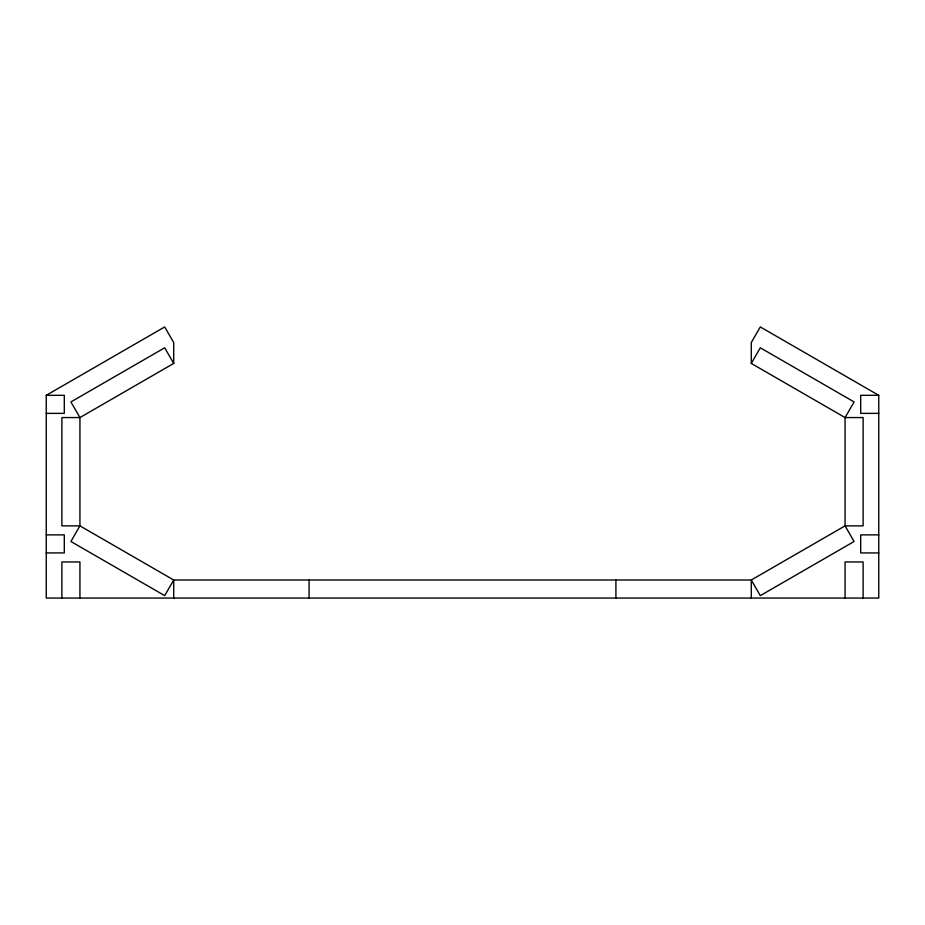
<?xml version="1.0" encoding="UTF-8"?>
<svg xmlns="http://www.w3.org/2000/svg" width="925" height="925" viewBox="0 0 925 925"><rect width="100%" height="100%" fill="white"/><g stroke="black" fill="none" stroke-linecap="round" stroke-linejoin="round"><path stroke-width="1.39" d="M751.285 363.421L760.304 347.788L854.099 401.936L845.068 417.568L845.068 525.863L854.099 541.495L760.304 595.642L751.285 580.01L173.715 580.01L79.932 525.863L61.883 525.863L61.883 417.568L79.932 417.568L173.715 363.421L173.715 342.574L164.696 326.941L46.25 395.322L46.25 598.059L878.75 598.059L878.75 395.322L760.304 326.941L751.285 342.574L751.285 363.421L845.068 417.568L863.118 417.568L863.118 525.863L845.068 525.863L751.285 580.01L751.285 598.059M46.25 395.322L64.299 395.322L64.299 413.371L46.25 413.371M878.75 395.322L860.701 395.322L860.701 413.371L878.75 413.371M46.25 534.881L64.299 534.881L64.299 552.93L46.25 552.93M878.75 534.881L860.701 534.881L860.701 552.93L878.75 552.93M173.715 363.421L164.696 347.788L70.901 401.936L79.932 417.568L79.932 525.863L70.901 541.495L164.696 595.642L173.715 580.01L173.715 598.059M863.118 598.059L863.118 561.961L845.068 561.961L845.068 598.059M615.911 580.01L615.911 598.059M309.089 580.01L309.089 598.059M79.932 598.059L79.932 561.961L61.883 561.961L61.883 598.059"/></g></svg>
